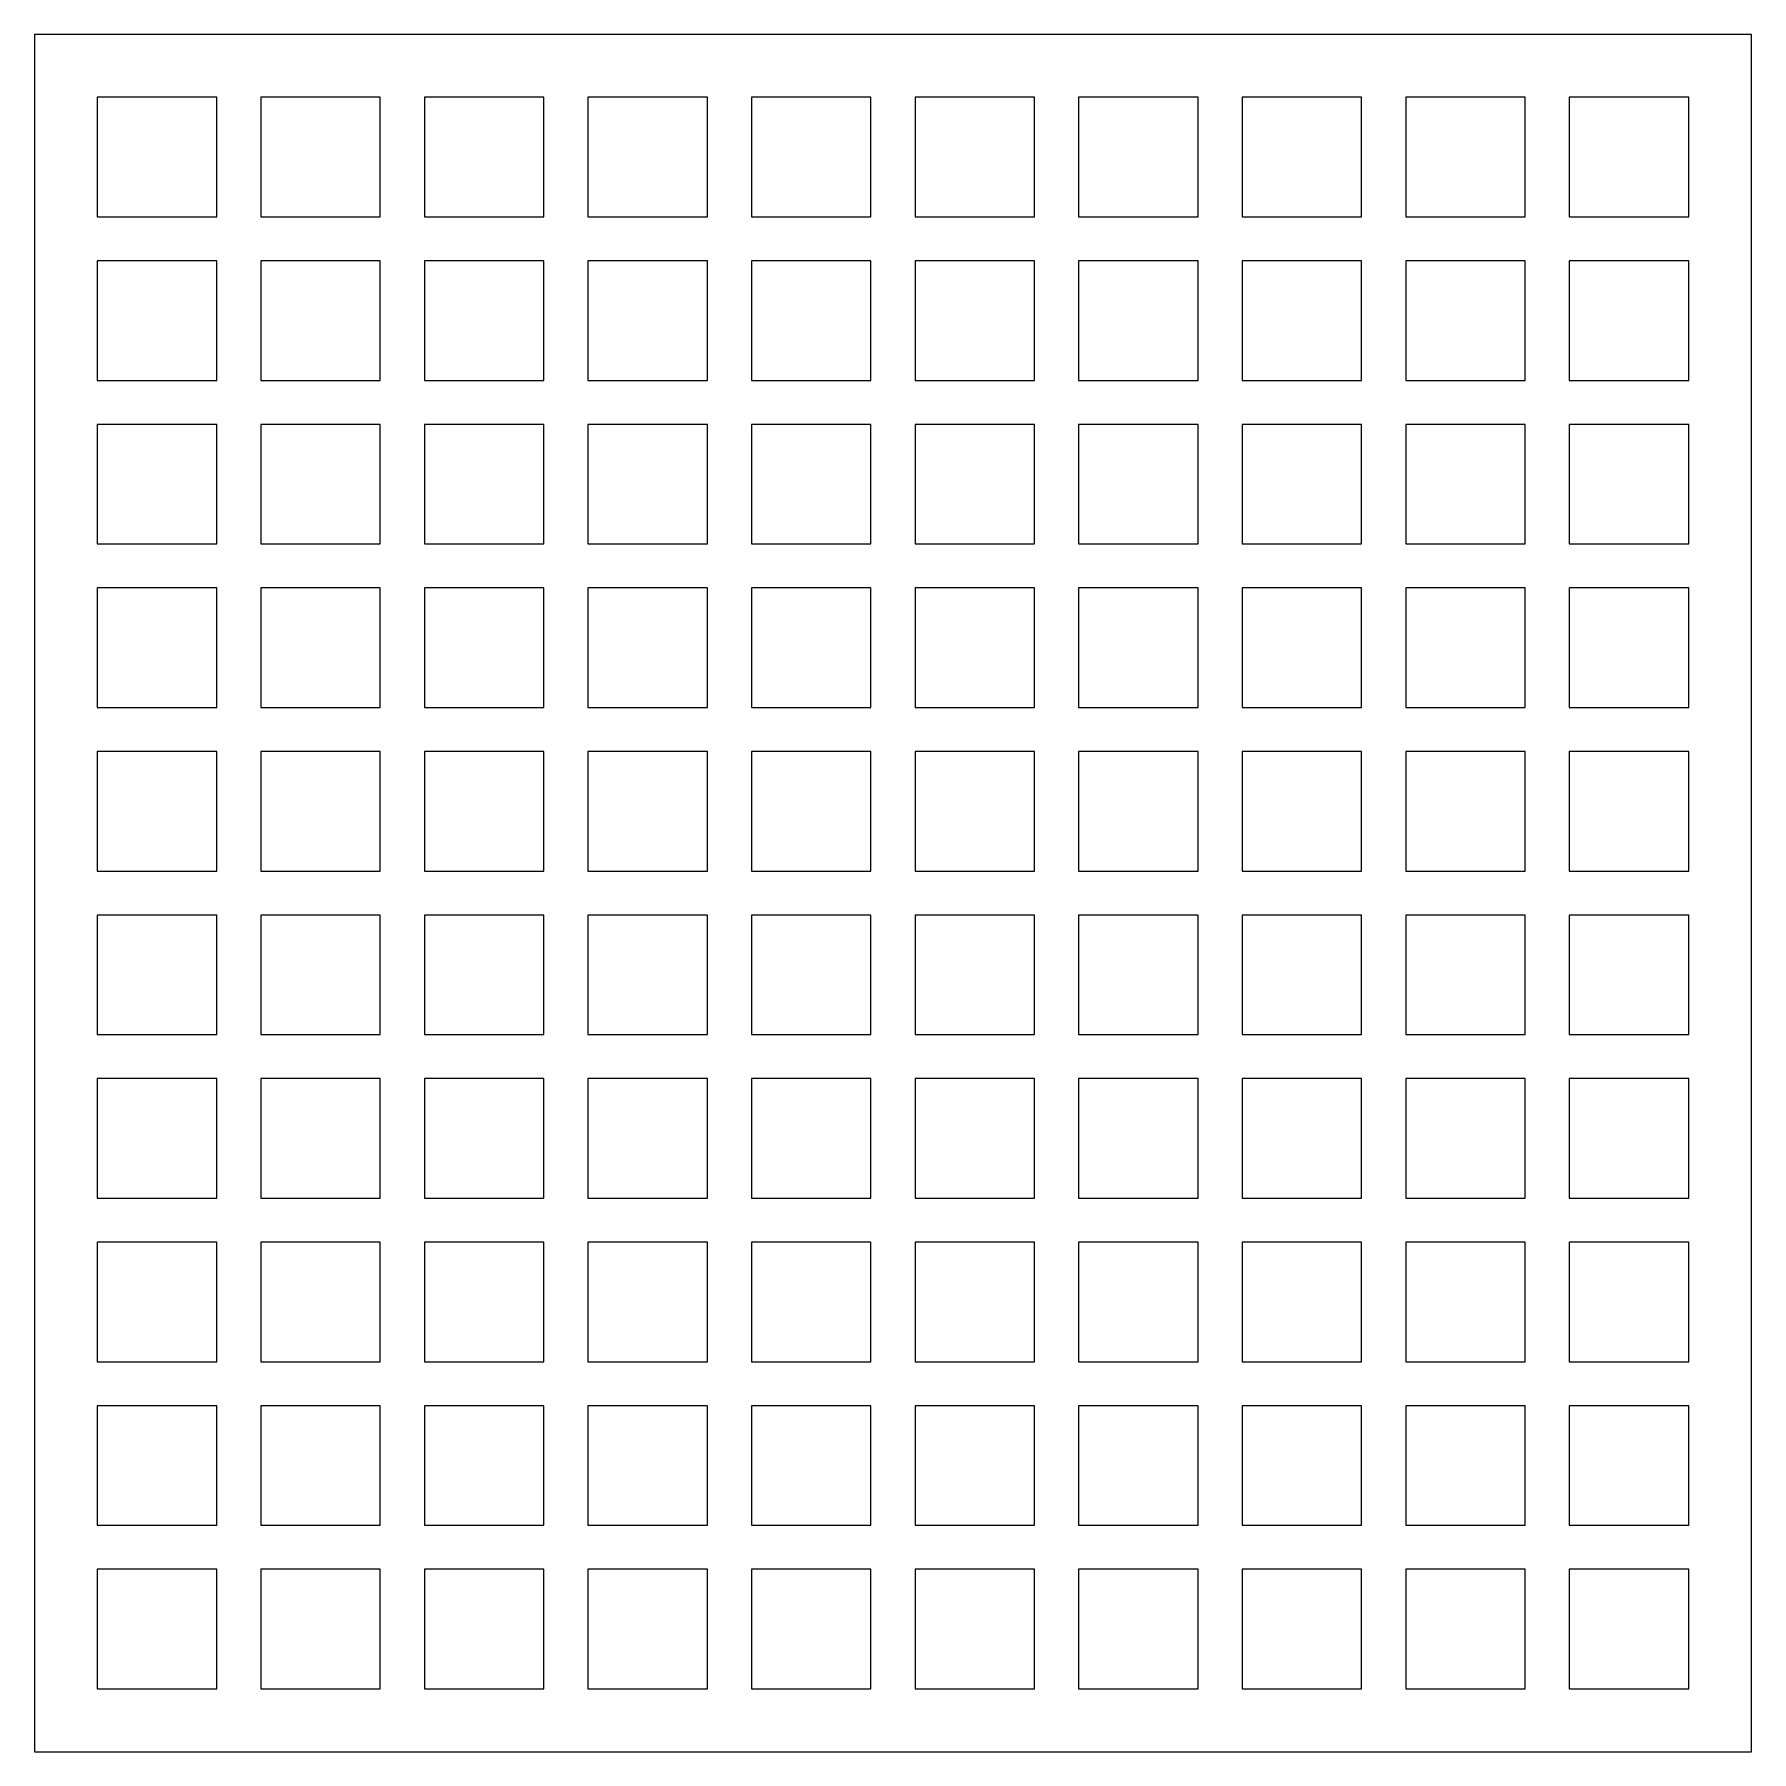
# Model space of a CAD drawing. Header units: millimetres. Extents: x -85 to 188, y -217 to 56.
import ezdxf

# ---------------------------------------------------------------- set-up
doc = ezdxf.new("R2010")
doc.units = ezdxf.units.MM
doc.layers.get('0').update_dxf_attribs({"linetype": 'CONTINUOUS'})

msp = doc.modelspace()

# ---------------------------------------------------------------- linework, layer by layer
for points in [[(188, 55.5), (-85, 55.5), (-85, -217.5), (188, -217.5)], [(-56, 45.5), (-75, 45.5), (-75, 26.5), (-56, 26.5)], [(-30, 45.5), (-49, 45.5), (-49, 26.5), (-30, 26.5)], [(-4, 45.5), (-23, 45.5), (-23, 26.5), (-4, 26.5)], [(22, 45.5), (3, 45.5), (3, 26.5), (22, 26.5)], [(48, 45.5), (29, 45.5), (29, 26.5), (48, 26.5)], [(74, 45.5), (55, 45.5), (55, 26.5), (74, 26.5)], [(100, 45.5), (81, 45.5), (81, 26.5), (100, 26.5)], [(126, 45.5), (107, 45.5), (107, 26.5), (126, 26.5)], [(152, 45.5), (133, 45.5), (133, 26.5), (152, 26.5)], [(178, 45.5), (159, 45.5), (159, 26.5), (178, 26.5)], [(-56, 19.5), (-75, 19.5), (-75, 0.5), (-56, 0.5)], [(-30, 19.5), (-49, 19.5), (-49, 0.5), (-30, 0.5)], [(-4, 19.5), (-23, 19.5), (-23, 0.5), (-4, 0.5)], [(22, 19.5), (3, 19.5), (3, 0.5), (22, 0.5)], [(48, 19.5), (29, 19.5), (29, 0.5), (48, 0.5)], [(74, 19.5), (55, 19.5), (55, 0.5), (74, 0.5)], [(100, 19.5), (81, 19.5), (81, 0.5), (100, 0.5)], [(126, 19.5), (107, 19.5), (107, 0.5), (126, 0.5)], [(152, 19.5), (133, 19.5), (133, 0.5), (152, 0.5)], [(178, 19.5), (159, 19.5), (159, 0.5), (178, 0.5)], [(-56, -6.5), (-75, -6.5), (-75, -25.5), (-56, -25.5)], [(-30, -6.5), (-49, -6.5), (-49, -25.5), (-30, -25.5)], [(-4, -6.5), (-23, -6.5), (-23, -25.5), (-4, -25.5)], [(22, -6.5), (3, -6.5), (3, -25.5), (22, -25.5)], [(48, -6.5), (29, -6.5), (29, -25.5), (48, -25.5)], [(74, -6.5), (55, -6.5), (55, -25.5), (74, -25.5)], [(100, -6.5), (81, -6.5), (81, -25.5), (100, -25.5)], [(126, -6.5), (107, -6.5), (107, -25.5), (126, -25.5)], [(152, -6.5), (133, -6.5), (133, -25.5), (152, -25.5)], [(178, -6.5), (159, -6.5), (159, -25.5), (178, -25.5)], [(-56, -32.5), (-75, -32.5), (-75, -51.5), (-56, -51.5)], [(-30, -32.5), (-49, -32.5), (-49, -51.5), (-30, -51.5)], [(-4, -32.5), (-23, -32.5), (-23, -51.5), (-4, -51.5)], [(22, -32.5), (3, -32.5), (3, -51.5), (22, -51.5)], [(48, -32.5), (29, -32.5), (29, -51.5), (48, -51.5)], [(74, -32.5), (55, -32.5), (55, -51.5), (74, -51.5)], [(100, -32.5), (81, -32.5), (81, -51.5), (100, -51.5)], [(126, -32.5), (107, -32.5), (107, -51.5), (126, -51.5)], [(152, -32.5), (133, -32.5), (133, -51.5), (152, -51.5)], [(178, -32.5), (159, -32.5), (159, -51.5), (178, -51.5)], [(-56, -58.5), (-75, -58.5), (-75, -77.5), (-56, -77.5)], [(-30, -58.5), (-49, -58.5), (-49, -77.5), (-30, -77.5)], [(-4, -58.5), (-23, -58.5), (-23, -77.5), (-4, -77.5)], [(22, -58.5), (3, -58.5), (3, -77.5), (22, -77.5)], [(48, -58.5), (29, -58.5), (29, -77.5), (48, -77.5)], [(74, -58.5), (55, -58.5), (55, -77.5), (74, -77.5)], [(100, -58.5), (81, -58.5), (81, -77.5), (100, -77.5)], [(126, -58.5), (107, -58.5), (107, -77.5), (126, -77.5)], [(152, -58.5), (133, -58.5), (133, -77.5), (152, -77.5)], [(178, -58.5), (159, -58.5), (159, -77.5), (178, -77.5)], [(-56, -84.5), (-75, -84.5), (-75, -103.5), (-56, -103.5)], [(-30, -84.5), (-49, -84.5), (-49, -103.5), (-30, -103.5)], [(-4, -84.5), (-23, -84.5), (-23, -103.5), (-4, -103.5)], [(22, -84.5), (3, -84.5), (3, -103.5), (22, -103.5)], [(48, -84.5), (29, -84.5), (29, -103.5), (48, -103.5)], [(74, -84.5), (55, -84.5), (55, -103.5), (74, -103.5)], [(100, -84.5), (81, -84.5), (81, -103.5), (100, -103.5)], [(126, -84.5), (107, -84.5), (107, -103.5), (126, -103.5)], [(152, -84.5), (133, -84.5), (133, -103.5), (152, -103.5)], [(178, -84.5), (159, -84.5), (159, -103.5), (178, -103.5)], [(-56, -110.5), (-75, -110.5), (-75, -129.5), (-56, -129.5)], [(-30, -110.5), (-49, -110.5), (-49, -129.5), (-30, -129.5)], [(-4, -110.5), (-23, -110.5), (-23, -129.5), (-4, -129.5)], [(22, -110.5), (3, -110.5), (3, -129.5), (22, -129.5)], [(48, -110.5), (29, -110.5), (29, -129.5), (48, -129.5)], [(74, -110.5), (55, -110.5), (55, -129.5), (74, -129.5)], [(100, -110.5), (81, -110.5), (81, -129.5), (100, -129.5)], [(126, -110.5), (107, -110.5), (107, -129.5), (126, -129.5)], [(152, -110.5), (133, -110.5), (133, -129.5), (152, -129.5)], [(178, -110.5), (159, -110.5), (159, -129.5), (178, -129.5)], [(-56, -136.5), (-75, -136.5), (-75, -155.5), (-56, -155.5)], [(-30, -136.5), (-49, -136.5), (-49, -155.5), (-30, -155.5)], [(-4, -136.5), (-23, -136.5), (-23, -155.5), (-4, -155.5)], [(22, -136.5), (3, -136.5), (3, -155.5), (22, -155.5)], [(48, -136.5), (29, -136.5), (29, -155.5), (48, -155.5)], [(74, -136.5), (55, -136.5), (55, -155.5), (74, -155.5)], [(100, -136.5), (81, -136.5), (81, -155.5), (100, -155.5)], [(126, -136.5), (107, -136.5), (107, -155.5), (126, -155.5)], [(152, -136.5), (133, -136.5), (133, -155.5), (152, -155.5)], [(178, -136.5), (159, -136.5), (159, -155.5), (178, -155.5)], [(-56, -162.5), (-75, -162.5), (-75, -181.5), (-56, -181.5)], [(-30, -162.5), (-49, -162.5), (-49, -181.5), (-30, -181.5)], [(-4, -162.5), (-23, -162.5), (-23, -181.5), (-4, -181.5)], [(22, -162.5), (3, -162.5), (3, -181.5), (22, -181.5)], [(48, -162.5), (29, -162.5), (29, -181.5), (48, -181.5)], [(74, -162.5), (55, -162.5), (55, -181.5), (74, -181.5)], [(100, -162.5), (81, -162.5), (81, -181.5), (100, -181.5)], [(126, -162.5), (107, -162.5), (107, -181.5), (126, -181.5)], [(152, -162.5), (133, -162.5), (133, -181.5), (152, -181.5)], [(178, -162.5), (159, -162.5), (159, -181.5), (178, -181.5)], [(-56, -188.5), (-75, -188.5), (-75, -207.5), (-56, -207.5)], [(-30, -188.5), (-49, -188.5), (-49, -207.5), (-30, -207.5)], [(-4, -188.5), (-23, -188.5), (-23, -207.5), (-4, -207.5)], [(22, -188.5), (3, -188.5), (3, -207.5), (22, -207.5)], [(48, -188.5), (29, -188.5), (29, -207.5), (48, -207.5)], [(74, -188.5), (55, -188.5), (55, -207.5), (74, -207.5)], [(100, -188.5), (81, -188.5), (81, -207.5), (100, -207.5)], [(126, -188.5), (107, -188.5), (107, -207.5), (126, -207.5)], [(152, -188.5), (133, -188.5), (133, -207.5), (152, -207.5)], [(178, -188.5), (159, -188.5), (159, -207.5), (178, -207.5)]]:
    msp.add_lwpolyline(points, close=True)

doc.saveas('drawing.dxf')
